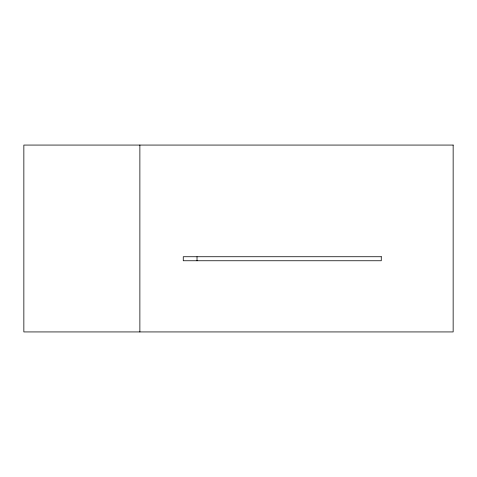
<?xml version="1.0" encoding="UTF-8"?>
<svg xmlns="http://www.w3.org/2000/svg" width="477" height="477" viewBox="0 0 477 477"><rect width="100%" height="100%" fill="white"/><g stroke="black" fill="none" stroke-linecap="round" stroke-linejoin="round"><path stroke-width="0.72" d="M197.019 256.733L197.019 260.752M139.874 145.068L139.874 331.932M453.15 145.068L23.85 145.068L23.85 331.932L453.15 331.932L453.15 145.068M381.266 256.733L183.257 256.733L183.257 260.752L381.266 260.752L381.266 256.733"/></g></svg>
